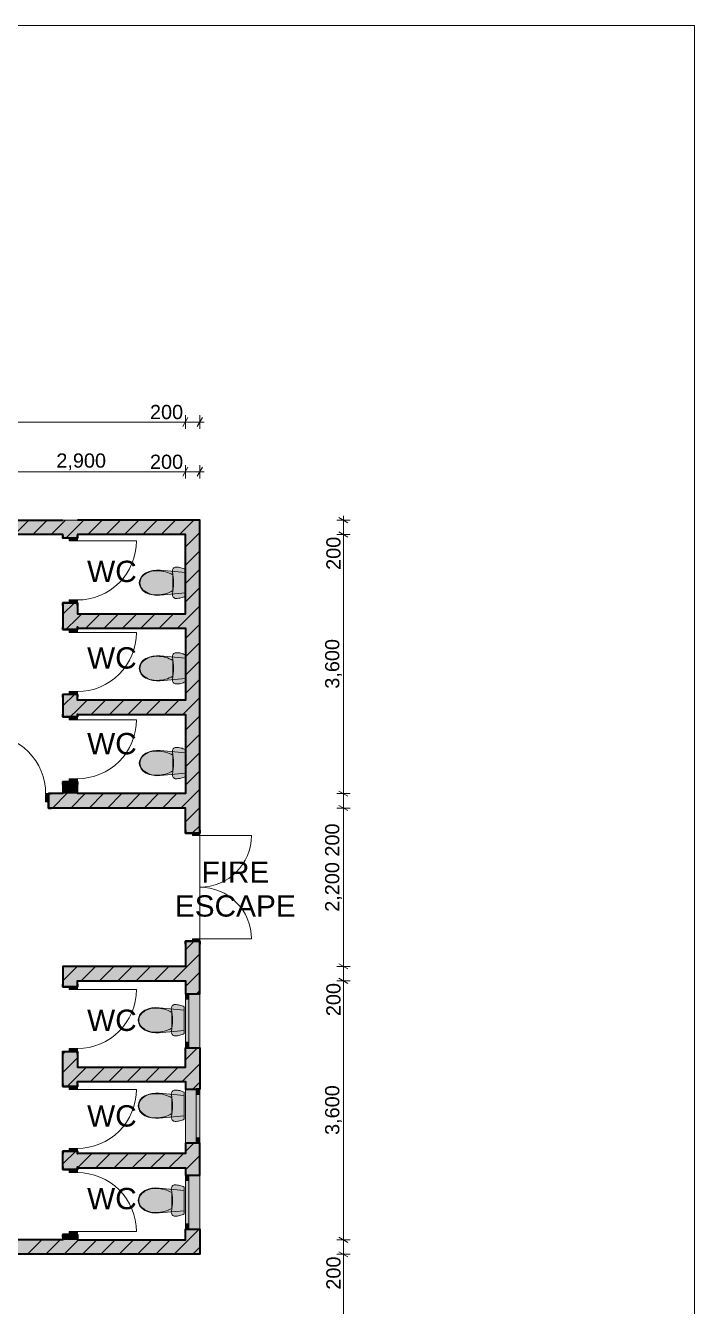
# Model space of a CAD drawing. Header units: millimetres. Extents: x 0.5 to 15.9, y 0.5 to 11.1.
# Drawn here: x 12.29 to 15.95, y 4.1 to 11.1 of the extents above; entities that cross this region are included whole.
import ezdxf

# ---------------------------------------------------------------- set-up
doc = ezdxf.new("R2010")
doc.units = ezdxf.units.MM
doc.layers.add('PDF_Geometry', color=7, linetype='Continuous', true_color=0x029e21)
doc.layers.add('PDF_Solid Fills', color=7, linetype='Continuous', true_color=0xffffff)
doc.layers.add('PDF_Text', color=7, linetype='Continuous')
doc.styles.add('PDF Arial-BoldMT', font='arial.ttf')
doc.styles.add('PDF ArialMT', font='arial.ttf')

msp = doc.modelspace()

# ---------------------------------------------------------------- hatches: boundary and pattern name
at = {"layer": 'PDF_Solid Fills', "transparency": 33554559}
for points in [[(12.4956, 8.3967), (12.5744, 8.3967), (12.5744, 8.2984), (12.5291, 8.2984), (12.4956, 8.2984)], [(13.1649, 8.3967), (13.2437, 8.3967), (13.2437, 6.684), (13.2043, 6.684), (13.1649, 6.684)], [(13.1649, 8.1275), (13.1649, 7.9804), (13.159, 7.9776), (13.1529, 7.9752), (13.1467, 7.9731), (13.1404, 7.9714), (13.1339, 7.9701), (13.1274, 7.9691), (13.1209, 7.9685), (13.1143, 7.9683), (13.1098, 7.9688), (13.1055, 7.9703), (13.1016, 7.9727), (13.0984, 7.9759), (13.0958, 7.9798), (13.0943, 7.9841), (13.0937, 7.9886), (13.0941, 7.9931), (13.0967, 8.0082), (13.0987, 8.0234), (13.0998, 8.0387), (13.1002, 8.054), (13.0998, 8.0693), (13.0987, 8.0845), (13.0967, 8.0997), (13.0941, 8.1148), (13.0937, 8.1193), (13.0943, 8.1239), (13.0958, 8.1282), (13.0984, 8.132), (13.1016, 8.1352), (13.1055, 8.1376), (13.1098, 8.1391), (13.1143, 8.1396), (13.1209, 8.1394), (13.1274, 8.1388), (13.1339, 8.1379), (13.1404, 8.1365), (13.1467, 8.1348), (13.1529, 8.1327), (13.159, 8.1303)], [(12.9864, 8.1207), (13.0066, 8.1228), (13.027, 8.1222), (13.1649, 8.1095), (13.1649, 7.9985), (13.027, 7.9857), (13.0066, 7.9851), (12.9864, 7.9873), (12.9668, 7.9922), (12.9484, 7.9996), (12.9337, 8.0097), (12.9225, 8.0227), (12.9154, 8.0378), (12.913, 8.054), (12.9154, 8.0701), (12.9225, 8.0852), (12.9337, 8.0982), (12.9484, 8.1083), (12.9668, 8.1158)], [(12.4956, 7.7976), (12.4956, 7.9441), (12.5291, 7.9441), (12.5744, 7.9441), (12.5744, 7.7976), (12.5291, 7.7976)], [(12.9864, 7.6527), (13.0066, 7.6549), (13.027, 7.6543), (13.1649, 7.6415), (13.1649, 7.5305), (13.027, 7.5178), (13.0066, 7.5172), (12.9864, 7.5193), (12.9668, 7.5242), (12.9484, 7.5317), (12.9337, 7.5418), (12.9225, 7.5548), (12.9154, 7.5699), (12.913, 7.586), (12.9154, 7.6022), (12.9225, 7.6173), (12.9337, 7.6303), (12.9484, 7.6403), (12.9668, 7.6478)], [(13.1649, 7.6596), (13.1649, 7.5125), (13.159, 7.5097), (13.1529, 7.5073), (13.1467, 7.5052), (13.1404, 7.5035), (13.1339, 7.5021), (13.1274, 7.5012), (13.1209, 7.5006), (13.1143, 7.5004), (13.1098, 7.5009), (13.1055, 7.5024), (13.1016, 7.5048), (13.0984, 7.508), (13.0958, 7.5118), (13.0943, 7.5161), (13.0937, 7.5207), (13.0941, 7.5252), (13.0967, 7.5403), (13.0987, 7.5555), (13.0998, 7.5707), (13.1002, 7.586), (13.0998, 7.6013), (13.0987, 7.6166), (13.0967, 7.6318), (13.0941, 7.6468), (13.0937, 7.6514), (13.0943, 7.6559), (13.0958, 7.6602), (13.0984, 7.664), (13.1016, 7.6673), (13.1055, 7.6697), (13.1098, 7.6711), (13.1143, 7.6716), (13.1209, 7.6714), (13.1274, 7.6709), (13.1339, 7.6699), (13.1404, 7.6686), (13.1467, 7.6669), (13.1529, 7.6648), (13.159, 7.6624)], [(12.4956, 7.3204), (12.4956, 7.4433), (12.5291, 7.4433), (12.5744, 7.4433), (12.5744, 7.3204), (12.5291, 7.3204)], [(13.1649, 7.1412), (13.1649, 6.9941), (13.159, 6.9913), (13.1529, 6.9889), (13.1467, 6.9868), (13.1404, 6.9851), (13.1339, 6.9837), (13.1274, 6.9828), (13.1209, 6.9822), (13.1143, 6.982), (13.1098, 6.9825), (13.1055, 6.984), (13.1016, 6.9864), (13.0984, 6.9896), (13.0958, 6.9935), (13.0943, 6.9977), (13.0937, 7.0023), (13.0941, 7.0068), (13.0967, 7.0219), (13.0987, 7.0371), (13.0998, 7.0523), (13.1002, 7.0676), (13.0998, 7.0829), (13.0987, 7.0982), (13.0967, 7.1134), (13.0941, 7.1285), (13.0937, 7.133), (13.0943, 7.1375), (13.0958, 7.1418), (13.0984, 7.1457), (13.1016, 7.1489), (13.1055, 7.1513), (13.1098, 7.1528), (13.1143, 7.1533), (13.1209, 7.1531), (13.1274, 7.1525), (13.1339, 7.1515), (13.1404, 7.1502), (13.1467, 7.1485), (13.1529, 7.1464), (13.159, 7.144)], [(12.9864, 7.1344), (13.0066, 7.1365), (13.027, 7.1359), (13.1649, 7.1231), (13.1649, 7.0122), (13.027, 6.9994), (13.0066, 6.9988), (12.9864, 7.0009), (12.9668, 7.0058), (12.9484, 7.0133), (12.9337, 7.0234), (12.9225, 7.0364), (12.9154, 7.0515), (12.913, 7.0676), (12.9154, 7.0838), (12.9225, 7.0989), (12.9337, 7.1119), (12.9484, 7.122), (12.9668, 7.1295)], [(12.4956, 6.9006), (12.4956, 6.966), (12.5291, 6.966), (12.5744, 6.966), (12.5744, 6.9006)], [(12.4168, 6.8553), (12.4168, 6.9006), (13.1649, 6.9006), (13.1649, 6.8218), (12.4168, 6.8218)], [(13.1649, 5.8061), (13.1649, 6.0935), (13.2043, 6.0935), (13.2437, 6.0935), (13.2437, 5.8061), (13.1846, 5.8061)], [(12.4956, 5.9557), (12.5744, 5.877), (12.5744, 5.8447), (12.5291, 5.8447), (12.4956, 5.8447)], [(13.1592, 5.7349), (13.1592, 5.5879), (13.1533, 5.5851), (13.1472, 5.5826), (13.141, 5.5805), (13.1346, 5.5788), (13.1282, 5.5775), (13.1217, 5.5765), (13.1152, 5.576), (13.1086, 5.5758), (13.1041, 5.5763), (13.0998, 5.5778), (13.0959, 5.5802), (13.0926, 5.5834), (13.0901, 5.5872), (13.0886, 5.5915), (13.088, 5.596), (13.0884, 5.6006), (13.091, 5.6157), (13.093, 5.6308), (13.0941, 5.6461), (13.0945, 5.6614), (13.0941, 5.6767), (13.093, 5.692), (13.091, 5.7071), (13.0884, 5.7222), (13.088, 5.7268), (13.0886, 5.7313), (13.0901, 5.7356), (13.0926, 5.7394), (13.0959, 5.7426), (13.0998, 5.745), (13.1041, 5.7465), (13.1086, 5.747), (13.1152, 5.7468), (13.1217, 5.7462), (13.1282, 5.7453), (13.1346, 5.744), (13.141, 5.7422), (13.1472, 5.7402), (13.1533, 5.7377)], [(13.1649, 5.5108), (13.1649, 5.8061), (13.1846, 5.8061), (13.2437, 5.8061), (13.2437, 5.5108), (13.1846, 5.5108)], [(12.9807, 5.7281), (13.0009, 5.7303), (13.0213, 5.7296), (13.1592, 5.7169), (13.1592, 5.6059), (13.0213, 5.5931), (13.0009, 5.5925), (12.9807, 5.5947), (12.9611, 5.5996), (12.9426, 5.6071), (12.928, 5.6171), (12.9167, 5.6301), (12.9097, 5.6452), (12.9073, 5.6614), (12.9097, 5.6775), (12.9167, 5.6926), (12.928, 5.7057), (12.9426, 5.7157), (12.9611, 5.7232)], [(12.4956, 5.2988), (12.4956, 5.4904), (12.5291, 5.4904), (12.5744, 5.4904), (12.5744, 5.2988), (12.5291, 5.2988)], [(13.1649, 5.2842), (13.1649, 5.5108), (13.1846, 5.5108), (13.2437, 5.5108), (13.2437, 5.2842), (13.224, 5.2842)], [(12.9807, 5.2601), (13.0009, 5.2623), (13.0213, 5.2617), (13.1592, 5.249), (13.1592, 5.1379), (13.0213, 5.1252), (13.0009, 5.1246), (12.9807, 5.1268), (12.9611, 5.1316), (12.9426, 5.1391), (12.928, 5.1492), (12.9167, 5.1622), (12.9097, 5.1773), (12.9073, 5.1934), (12.9097, 5.2096), (12.9167, 5.2247), (12.928, 5.2377), (12.9426, 5.2478), (12.9611, 5.2553)], [(13.1592, 5.267), (13.1592, 5.1199), (13.1533, 5.1171), (13.1472, 5.1147), (13.141, 5.1126), (13.1346, 5.1109), (13.1282, 5.1095), (13.1217, 5.1086), (13.1152, 5.108), (13.1086, 5.1078), (13.1041, 5.1083), (13.0998, 5.1098), (13.0959, 5.1122), (13.0926, 5.1154), (13.0901, 5.1192), (13.0886, 5.1235), (13.088, 5.1281), (13.0884, 5.1326), (13.091, 5.1477), (13.093, 5.1629), (13.0941, 5.1781), (13.0945, 5.1934), (13.0941, 5.2088), (13.093, 5.224), (13.091, 5.2392), (13.0884, 5.2543), (13.088, 5.2588), (13.0886, 5.2634), (13.0901, 5.2677), (13.0926, 5.2715), (13.0959, 5.2747), (13.0998, 5.2771), (13.1041, 5.2786), (13.1086, 5.2791), (13.1152, 5.2789), (13.1217, 5.2783), (13.1282, 5.2773), (13.1346, 5.276), (13.141, 5.2743), (13.1472, 5.2722), (13.1533, 5.2698)], [(13.2437, 4.989), (13.224, 4.989), (13.1649, 4.989), (13.1649, 5.2842), (13.224, 5.2842), (13.2437, 5.2842)], [(13.224, 4.989), (13.2437, 4.989), (13.2437, 4.8133), (13.1846, 4.8133), (13.1649, 4.8133), (13.1649, 4.989)], [(12.4956, 4.8438), (12.4956, 4.9445), (12.5291, 4.9445), (12.5744, 4.9445), (12.5744, 4.8438), (12.5291, 4.8438)], [(13.1649, 4.8133), (13.1846, 4.8133), (13.2437, 4.8133), (13.2437, 4.518), (13.1846, 4.518), (13.1649, 4.518)], [(12.9807, 4.7418), (13.0009, 4.7439), (13.0213, 4.7433), (13.1592, 4.7306), (13.1592, 4.6195), (13.0213, 4.6068), (13.0009, 4.6062), (12.9807, 4.6084), (12.9611, 4.6132), (12.9426, 4.6207), (12.928, 4.6308), (12.9167, 4.6438), (12.9097, 4.6589), (12.9073, 4.6751), (12.9097, 4.6912), (12.9167, 4.7063), (12.928, 4.7193), (12.9426, 4.7294), (12.9611, 4.7369)], [(13.1592, 4.7486), (13.1592, 4.6015), (13.1533, 4.5987), (13.1472, 4.5963), (13.141, 4.5942), (13.1346, 4.5925), (13.1282, 4.5912), (13.1217, 4.5902), (13.1152, 4.5896), (13.1086, 4.5894), (13.1041, 4.5899), (13.0998, 4.5914), (13.0959, 4.5938), (13.0926, 4.597), (13.0901, 4.6008), (13.0886, 4.6051), (13.088, 4.6097), (13.0884, 4.6142), (13.091, 4.6293), (13.093, 4.6445), (13.0941, 4.6597), (13.0945, 4.6751), (13.0941, 4.6904), (13.093, 4.7056), (13.091, 4.7208), (13.0884, 4.7359), (13.088, 4.7405), (13.0886, 4.745), (13.0901, 4.7493), (13.0926, 4.7531), (13.0959, 4.7563), (13.0998, 4.7587), (13.1041, 4.7602), (13.1086, 4.7607), (13.1152, 4.7605), (13.1217, 4.7599), (13.1282, 4.759), (13.1346, 4.7576), (13.141, 4.7559), (13.1472, 4.7538), (13.1533, 4.7514)], [(12.4956, 4.4596), (12.4956, 4.4895), (12.5291, 4.4895), (12.5744, 4.4895), (12.5744, 4.4596)], [(13.1649, 4.4596), (13.1649, 4.518), (13.1846, 4.518), (13.2437, 4.518), (13.2437, 4.3809)], [(13.1649, 4.4596), (13.2437, 4.3809), (10.7467, 4.3809), (10.7467, 4.4006), (10.7467, 4.4596)]]:
    msp.add_hatch(color=256, dxfattribs=at).paths.add_polyline_path(points)

# ---------------------------------------------------------------- linework, layer by layer
at = {"layer": 'PDF_Geometry', "color": 7, "lineweight": 13}
msp.add_lwpolyline([(0.5937, 11.1016), (15.948, 11.1016), (15.948, 0.5898), (0.5937, 0.5898)], close=True, dxfattribs=at)
for points in [[(13.1649, 8.8963), (13.1649, 8.9701)], [(13.2437, 8.8963), (13.2437, 8.9701)], [(3.6133, 8.9332), (3.6373, 8.9332), (3.7161, 8.9332), (13.1649, 8.9332), (13.2437, 8.9332), (13.2677, 8.9332)], [(13.1791, 8.9578), (13.1507, 8.9086)], [(13.2295, 8.9086), (13.2579, 8.9578)], [(13.1649, 8.6241), (13.1649, 8.6979)], [(13.2437, 8.6241), (13.2437, 8.6979)], [(3.6133, 8.661), (3.6373, 8.661), (3.7161, 8.661), (5.1334, 8.661), (5.2121, 8.661), (6.157, 8.661), (6.2358, 8.661), (7.4169, 8.661), (7.4956, 8.661), (8.6767, 8.661), (8.7555, 8.661), (11.9445, 8.661), (12.0232, 8.661), (13.1649, 8.661), (13.2437, 8.661), (13.2677, 8.661)], [(13.1791, 8.6856), (13.1507, 8.6364)], [(13.2295, 8.6364), (13.2579, 8.6856)], [(14.054, 8.3825), (14.0048, 8.4109)], [(14.0294, 2.8608), (14.0294, 2.8848), (14.0294, 2.9636), (14.0294, 4.3809), (14.0294, 4.4596), (14.0294, 5.877), (14.0294, 5.9557), (14.0294, 6.8218), (14.0294, 6.9006), (14.0294, 8.3179), (14.0294, 8.3967), (14.0294, 8.4207)], [(14.0663, 8.3967), (13.9925, 8.3967)], [(14.0663, 8.3179), (13.9925, 8.3179)], [(14.0048, 8.3321), (14.054, 8.3037)], [(14.0663, 6.9006), (13.9925, 6.9006)], [(14.0048, 6.9148), (14.054, 6.8864)], [(14.0663, 6.8218), (13.9925, 6.8218)], [(14.0048, 6.836), (14.054, 6.8077)], [(14.0663, 5.9557), (13.9925, 5.9557)], [(14.0048, 5.9699), (14.054, 5.9415)], [(14.0048, 5.8912), (14.054, 5.8628)], [(14.0663, 5.877), (13.9925, 5.877)], [(14.0663, 4.4596), (13.9925, 4.4596)], [(14.0048, 4.4738), (14.054, 4.4454)], [(14.0663, 4.3809), (13.9925, 4.3809)], [(14.0048, 4.3951), (14.054, 4.3667)]]:
    msp.add_lwpolyline(points, dxfattribs=at)
at = {"layer": 'PDF_Geometry', "color": 123, "lineweight": 18, "true_color": 0x71cebe}
msp.add_lwpolyline([(3.6373, 8.3967), (13.2437, 8.3967), (13.2437, 4.3809), (8.7555, 4.3809), (8.7555, 2.8848), (7.4169, 2.8848), (7.4169, 4.3809), (3.6373, 4.3809)], close=True, dxfattribs=at)
at = {"layer": 'PDF_Geometry', "color": 7, "lineweight": 35}
for points in [[(12.0624, 6.8218), (11.6842, 6.8218), (11.6842, 6.8514), (11.9421, 6.8514), (11.9421, 6.871), (11.6842, 6.871), (11.6842, 6.9006), (11.9445, 6.9006), (11.9445, 8.3179), (11.3184, 8.3179), (11.3184, 8.3376), (11.3184, 8.3967), (11.9445, 8.3967), (12.0232, 8.3967), (12.4956, 8.3967)], [(13.2437, 6.684), (13.2043, 6.684), (13.2437, 6.684), (13.2437, 6.701), (13.2437, 6.684), (13.2437, 8.3967), (13.1649, 8.3967), (12.5744, 8.3967)], [(12.5744, 7.9441), (12.5291, 7.9441), (12.5744, 7.9441), (12.5744, 7.9295), (12.5744, 7.9441), (12.5744, 7.8848), (13.1649, 7.8848), (13.1649, 8.3179), (12.5744, 8.3179), (12.5744, 8.2984), (12.5291, 8.2984), (12.4956, 8.2984), (12.4956, 8.3179), (12.0232, 8.3179), (12.0232, 6.9006), (12.0624, 6.9006), (12.0624, 6.8553), (12.0624, 6.8218), (12.0479, 6.8218), (12.0624, 6.8218), (12.0624, 6.8553), (12.0624, 6.9006), (12.0479, 6.9006), (12.0624, 6.9006)], [(12.5744, 8.2984), (12.5744, 8.313), (12.5744, 8.2984), (12.5291, 8.2984), (12.4956, 8.2984), (12.4956, 8.313), (12.4956, 8.2984)], [(12.4956, 7.9441), (12.4956, 7.9295), (12.4956, 7.9441), (12.5291, 7.9441), (12.4956, 7.9441), (12.4956, 7.7976)], [(12.5744, 7.7976), (12.5744, 7.8061), (13.1649, 7.8061), (13.1649, 7.4124), (12.5744, 7.4124), (12.5744, 7.4433), (12.5291, 7.4433), (12.4956, 7.4433), (12.4956, 7.4287), (12.4956, 7.4433)], [(12.5744, 7.4433), (12.5744, 7.4287), (12.5744, 7.4433), (12.5291, 7.4433), (12.4956, 7.4433), (12.4956, 7.3204), (12.4956, 7.3349), (12.4956, 7.3204), (12.5291, 7.3204), (12.5744, 7.3204), (12.5744, 7.3349), (12.5744, 7.3204), (12.5291, 7.3204), (12.4956, 7.3204)], [(12.5744, 7.3204), (12.5744, 7.3336), (13.1649, 7.3336), (13.1649, 6.9006), (12.5744, 6.9006), (12.5744, 6.966), (12.5291, 6.966), (12.4956, 6.966), (12.4956, 6.9515), (12.4956, 6.966), (12.4956, 6.9006), (12.4168, 6.9006), (12.4168, 6.8553), (12.4168, 6.8218), (12.4168, 6.8553), (12.4168, 6.9006), (12.4313, 6.9006), (12.4168, 6.9006)], [(12.5744, 6.966), (12.5744, 6.9515), (12.5744, 6.966), (12.5291, 6.966), (12.4956, 6.966)], [(13.1649, 6.684), (13.2043, 6.684), (13.1649, 6.684), (13.1649, 6.701), (13.1649, 6.684), (13.1649, 6.8218), (12.4168, 6.8218), (12.4313, 6.8218), (12.4168, 6.8218)], [(13.1649, 6.0935), (13.1649, 5.9557), (12.4956, 5.9557), (12.4956, 5.8447), (12.4956, 5.8593), (12.4956, 5.8447)], [(12.5744, 5.8447), (12.5291, 5.8447), (12.4956, 5.8447), (12.5291, 5.8447), (12.5744, 5.8447), (12.5744, 5.8593), (12.5744, 5.8447), (12.5744, 5.877), (13.1649, 5.877), (13.1649, 5.8061), (13.1846, 5.8061), (13.2437, 5.8061), (13.2437, 6.0935), (13.2043, 6.0935), (13.1649, 6.0935), (13.1649, 6.0766), (13.1649, 6.0935), (13.2043, 6.0935), (13.2437, 6.0935), (13.2437, 6.0766), (13.2437, 6.0935)], [(12.4956, 4.4895), (12.5291, 4.4895), (12.4956, 4.4895), (12.4956, 4.4749), (12.4956, 4.4895), (12.4956, 4.4596), (12.0232, 4.4596), (12.0232, 5.9557), (10.5571, 5.9557), (10.5717, 5.9557), (10.5571, 5.9557)], [(13.1649, 5.8061), (13.1846, 5.8061)], [(12.4956, 5.4904), (12.4956, 5.4758), (12.4956, 5.4904), (12.5291, 5.4904), (12.5744, 5.4904), (12.5744, 5.4045), (13.1649, 5.4045), (13.1649, 5.5108), (13.1846, 5.5108), (13.2437, 5.5108), (13.2437, 5.2842), (13.224, 5.2842)], [(12.4956, 5.2988), (12.5291, 5.2988), (12.4956, 5.2988), (12.4956, 5.3134), (12.4956, 5.2988), (12.4956, 5.4904), (12.5291, 5.4904), (12.5744, 5.4904), (12.5744, 5.4758), (12.5744, 5.4904)], [(13.1649, 5.5108), (13.1846, 5.5108)], [(12.5744, 5.2988), (12.5291, 5.2988), (12.5744, 5.2988), (12.5744, 5.3134), (12.5744, 5.2988), (12.5744, 5.3258), (13.1649, 5.3258), (13.1649, 5.2842), (13.224, 5.2842), (13.2437, 5.2842)], [(12.5744, 4.8438), (12.5291, 4.8438), (12.4956, 4.8438), (12.5291, 4.8438), (12.5744, 4.8438), (12.5744, 4.8584), (12.5744, 4.8438), (12.5744, 4.8533), (13.1649, 4.8533), (13.1649, 4.8133), (13.1846, 4.8133), (13.2437, 4.8133), (13.2437, 4.989), (13.224, 4.989), (13.1649, 4.989), (13.1649, 4.9321), (12.5744, 4.9321), (12.5744, 4.9445), (12.5291, 4.9445), (12.4956, 4.9445), (12.4956, 4.9299), (12.4956, 4.9445)], [(13.2437, 4.989), (13.224, 4.989)], [(12.4956, 4.8438), (12.4956, 4.8584), (12.4956, 4.8438), (12.4956, 4.9445), (12.5291, 4.9445), (12.5744, 4.9445), (12.5744, 4.9299), (12.5744, 4.9445)], [(13.1649, 4.8133), (13.1846, 4.8133)], [(12.5744, 4.4895), (12.5291, 4.4895), (12.5744, 4.4895), (12.5744, 4.4749), (12.5744, 4.4895), (12.5744, 4.4596), (13.1649, 4.4596), (13.1649, 4.518), (13.1846, 4.518), (13.2437, 4.518), (13.2437, 4.3809), (10.7467, 4.3809), (10.7467, 4.4006)], [(13.1649, 4.518), (13.1846, 4.518)]]:
    msp.add_lwpolyline(points, dxfattribs=at)
at = {"layer": 'PDF_Geometry', "color": 21, "lineweight": 9, "true_color": 0xff9955}
for points in [[(12.2304, 8.3179), (12.3092, 8.3967)], [(12.3306, 8.3179), (12.4094, 8.3967)], [(12.4309, 8.3179), (12.4956, 8.3827), (12.5096, 8.3967)], [(12.5116, 8.2984), (12.5744, 8.3612), (12.6098, 8.3967)], [(12.6313, 8.3179), (12.71, 8.3967)], [(12.7315, 8.3179), (12.8103, 8.3967)], [(12.8317, 8.3179), (12.9105, 8.3967)], [(12.932, 8.3179), (13.0107, 8.3967)], [(13.0322, 8.3179), (13.1109, 8.3967)], [(13.1324, 8.3179), (13.1649, 8.3504), (13.2111, 8.3967)], [(13.2437, 8.329), (13.1649, 8.2502)], [(13.2437, 8.2287), (13.1649, 8.15)], [(13.2437, 8.1285), (13.1649, 8.0498)], [(13.2437, 8.0283), (13.1649, 7.9496)], [(12.5582, 7.9441), (12.4956, 7.8816)], [(13.2437, 7.9281), (13.1649, 7.8493), (13.1217, 7.8061)], [(12.5991, 7.8848), (12.5744, 7.8601), (12.5119, 7.7976)], [(12.6206, 7.8061), (12.6993, 7.8848)], [(12.7208, 7.8061), (12.7996, 7.8848)], [(12.821, 7.8061), (12.8998, 7.8848)], [(12.9213, 7.8061), (13, 7.8848)], [(13.0215, 7.8061), (13.1002, 7.8848)], [(13.2437, 7.8279), (13.1649, 7.7491)], [(13.2437, 7.7276), (13.1649, 7.6489)], [(13.2437, 7.6274), (13.1649, 7.5487)], [(13.2437, 7.5272), (13.1649, 7.4485)], [(12.5585, 7.4433), (12.4956, 7.3805)], [(13.2437, 7.427), (13.1649, 7.3482), (13.1504, 7.3336)], [(12.6278, 7.4124), (12.5744, 7.359), (12.5358, 7.3204)], [(12.6493, 7.3336), (12.728, 7.4124)], [(12.7495, 7.3336), (12.8282, 7.4124)], [(12.8497, 7.3336), (12.9284, 7.4124)], [(12.9499, 7.3336), (13.0287, 7.4124)], [(13.0501, 7.3336), (13.1289, 7.4124)], [(13.2437, 7.3268), (13.1649, 7.248)], [(13.2437, 7.2265), (13.1649, 7.1478)], [(13.2437, 7.1263), (13.1649, 7.0476)], [(13.2437, 7.0261), (13.1649, 6.9473)], [(12.5744, 6.9581), (12.5169, 6.9006), (12.4381, 6.8218)], [(12.6171, 6.9006), (12.5383, 6.8218)], [(12.7173, 6.9006), (12.6385, 6.8218)], [(12.8175, 6.9006), (12.7388, 6.8218)], [(12.9177, 6.9006), (12.839, 6.8218)], [(13.018, 6.9006), (12.9392, 6.8218)], [(13.1182, 6.9006), (13.0394, 6.8218)], [(13.2437, 6.9259), (13.1649, 6.8472), (13.1397, 6.8218)], [(13.2437, 6.8257), (13.1649, 6.7469)], [(13.2437, 6.7254), (13.2023, 6.684)], [(13.2131, 6.0935), (13.1649, 6.0454)], [(12.5742, 5.9557), (12.5349, 5.9164), (12.4956, 5.8772)], [(12.6744, 5.9557), (12.5956, 5.877)], [(12.7746, 5.9557), (12.6959, 5.877)], [(12.8748, 5.9557), (12.7961, 5.877)], [(12.975, 5.9557), (12.8963, 5.877)], [(13.0753, 5.9557), (12.9965, 5.877)], [(13.2437, 6.0239), (13.1649, 5.9451), (13.0967, 5.877)], [(13.2437, 5.9237), (13.1649, 5.8449)], [(12.5744, 5.8557), (12.5634, 5.8447)], [(13.2437, 5.8234), (13.2263, 5.8061)], [(12.5097, 5.4904), (12.4956, 5.4763)], [(13.2317, 5.5108), (13.1649, 5.444)], [(12.5744, 5.4548), (12.4956, 5.3761)], [(12.5185, 5.2988), (12.5744, 5.3546), (12.6243, 5.4045)], [(12.6458, 5.3258), (12.7245, 5.4045)], [(12.746, 5.3258), (12.8247, 5.4045)], [(12.8462, 5.3258), (12.925, 5.4045)], [(12.9464, 5.3258), (13.0252, 5.4045)], [(13.0467, 5.3258), (13.1254, 5.4045)], [(13.2437, 5.4226), (13.1649, 5.3438), (13.1469, 5.3258)], [(13.2437, 5.3223), (13.2056, 5.2842)], [(13.211, 4.989), (13.1649, 4.9429)], [(12.5651, 4.9445), (12.4956, 4.875)], [(12.653, 4.9321), (12.5744, 4.8535), (12.5647, 4.8438)], [(12.6745, 4.8533), (12.7532, 4.9321)], [(12.7747, 4.8533), (12.8534, 4.9321)], [(12.8749, 4.8533), (12.9536, 4.9321)], [(12.9751, 4.8533), (13.0538, 4.9321)], [(13.0753, 4.8533), (13.1541, 4.9321)], [(13.2437, 4.9215), (13.1649, 4.8427)], [(13.2437, 4.8212), (13.2357, 4.8133)], [(12.5111, 4.4895), (12.4956, 4.4741)], [(13.2411, 4.518), (13.1738, 4.4507), (13.104, 4.3809)], [(12.3809, 4.4596), (12.3022, 4.3809)], [(12.4812, 4.4596), (12.4024, 4.3809)], [(12.5814, 4.4596), (12.5026, 4.3809)], [(12.6816, 4.4596), (12.6029, 4.3809)], [(12.7819, 4.4596), (12.7031, 4.3809)], [(12.8821, 4.4596), (12.8033, 4.3809)], [(12.9823, 4.4596), (12.9035, 4.3809)], [(13.0825, 4.4596), (13.0037, 4.3809)], [(13.2437, 4.4204), (13.2239, 4.4006)], [(13.2239, 4.4006), (13.2042, 4.3809)]]:
    msp.add_lwpolyline(points, dxfattribs=at)
at = {"layer": 'PDF_Geometry', "color": 30, "lineweight": 20, "true_color": 0xff6600}
for points in [[(12.5744, 8.2984), (12.5744, 8.2827), (12.5291, 8.2827), (12.5291, 8.2984)], [(12.5291, 7.9441), (12.5291, 7.9599), (12.5744, 7.9599), (12.5744, 7.9441)], [(12.5744, 7.7976), (12.5744, 7.7819), (12.5291, 7.7819), (12.5291, 7.7976)], [(12.5291, 7.4433), (12.5291, 7.459), (12.5744, 7.459), (12.5744, 7.4433)], [(12.5744, 7.3204), (12.5744, 7.3046), (12.5291, 7.3046), (12.5291, 7.3204)], [(12.5291, 6.966), (12.5291, 6.9818), (12.5744, 6.9818), (12.5744, 6.966)], [(12.4168, 6.8553), (12.401, 6.8553), (12.401, 6.9006), (12.4168, 6.9006)], [(13.2437, 6.684), (13.2437, 6.6714), (13.2043, 6.6714), (13.2043, 6.684)], [(13.2043, 6.0935), (13.2043, 6.1061), (13.2437, 6.1061), (13.2437, 6.0935)], [(12.5744, 5.8447), (12.5744, 5.829), (12.5291, 5.829), (12.5291, 5.8447)], [(12.5291, 5.4904), (12.5291, 5.5061), (12.5744, 5.5061), (12.5744, 5.4904)], [(12.5744, 5.2988), (12.5744, 5.2831), (12.5291, 5.2831), (12.5291, 5.2988)], [(12.5291, 4.9445), (12.5291, 4.9602), (12.5744, 4.9602), (12.5744, 4.9445)], [(12.5291, 4.8438), (12.5291, 4.8281), (12.5744, 4.8281), (12.5744, 4.8438)], [(12.5744, 4.4895), (12.5744, 4.5053), (12.5291, 4.5053), (12.5291, 4.4895)]]:
    msp.add_lwpolyline(points, close=True, dxfattribs=at)
at = {"layer": 'PDF_Geometry', "color": 30, "lineweight": 18, "true_color": 0xff6600}
for points in [[(12.5744, 8.2827), (12.8972, 8.2827, -0.414224), (12.5744, 7.9599)], [(12.5744, 7.7819), (12.8972, 7.7819, -0.414241), (12.5744, 7.459)], [(12.5744, 7.3046), (12.8972, 7.3046, -0.414237), (12.5744, 6.9818)], [(12.0782, 6.9006), (12.0782, 7.2234, -0.414238), (12.401, 6.9006)], [(13.2437, 6.6714), (13.5263, 6.6714, -0.414171), (13.2437, 6.3888, -0.414224), (13.5263, 6.1061), (13.2437, 6.1061)], [(12.5744, 5.829), (12.8972, 5.829, -0.414191), (12.5744, 5.5061)], [(12.5744, 5.2831), (12.8972, 5.2831, -0.414238), (12.5744, 4.9602)], [(12.5744, 4.5053), (12.8972, 4.5053, 0.414237), (12.5744, 4.8281)]]:
    msp.add_lwpolyline(points, format="xyb", dxfattribs=at)
at = {"layer": 'PDF_Geometry', "color": 6, "lineweight": 20}
for points in [[(13.1649, 8.1275), (13.159, 8.1303), (13.1529, 8.1327), (13.1467, 8.1348), (13.1404, 8.1365), (13.1339, 8.1379), (13.1274, 8.1388), (13.1209, 8.1394), (13.1143, 8.1396), (13.1098, 8.1391), (13.1055, 8.1376), (13.1016, 8.1352), (13.0984, 8.132), (13.0958, 8.1282), (13.0943, 8.1239), (13.0937, 8.1193), (13.0941, 8.1148), (13.0967, 8.0997), (13.0987, 8.0845), (13.0998, 8.0693), (13.1002, 8.054), (13.0998, 8.0387), (13.0987, 8.0234), (13.0967, 8.0082), (13.0941, 7.9931), (13.0937, 7.9886), (13.0943, 7.9841), (13.0958, 7.9798), (13.0984, 7.9759), (13.1016, 7.9727), (13.1055, 7.9703), (13.1098, 7.9688), (13.1143, 7.9683), (13.1209, 7.9685), (13.1274, 7.9691), (13.1339, 7.9701), (13.1404, 7.9714), (13.1467, 7.9731), (13.1529, 7.9752), (13.159, 7.9776), (13.1649, 7.9804)], [(12.9864, 8.1207), (12.9668, 8.1158), (12.9484, 8.1083), (12.9337, 8.0982), (12.9225, 8.0852), (12.9154, 8.0701), (12.913, 8.054), (12.9154, 8.0378), (12.9225, 8.0227), (12.9337, 8.0097), (12.9484, 7.9996), (12.9668, 7.9922), (12.9864, 7.9873), (13.0066, 7.9851), (13.027, 7.9857), (13.1649, 7.9985), (13.1649, 8.1095), (13.027, 8.1222), (13.0066, 8.1228)], [(12.9864, 7.6527), (12.9668, 7.6478), (12.9484, 7.6403), (12.9337, 7.6303), (12.9225, 7.6173), (12.9154, 7.6022), (12.913, 7.586), (12.9154, 7.5699), (12.9225, 7.5548), (12.9337, 7.5418), (12.9484, 7.5317), (12.9668, 7.5242), (12.9864, 7.5193), (13.0066, 7.5172), (13.027, 7.5178), (13.1649, 7.5305), (13.1649, 7.6415), (13.027, 7.6543), (13.0066, 7.6549)], [(13.1649, 7.6596), (13.159, 7.6624), (13.1529, 7.6648), (13.1467, 7.6669), (13.1404, 7.6686), (13.1339, 7.6699), (13.1274, 7.6709), (13.1209, 7.6714), (13.1143, 7.6716), (13.1098, 7.6711), (13.1055, 7.6697), (13.1016, 7.6673), (13.0984, 7.664), (13.0958, 7.6602), (13.0943, 7.6559), (13.0937, 7.6514), (13.0941, 7.6468), (13.0967, 7.6318), (13.0987, 7.6166), (13.0998, 7.6013), (13.1002, 7.586), (13.0998, 7.5707), (13.0987, 7.5555), (13.0967, 7.5403), (13.0941, 7.5252), (13.0937, 7.5207), (13.0943, 7.5161), (13.0958, 7.5118), (13.0984, 7.508), (13.1016, 7.5048), (13.1055, 7.5024), (13.1098, 7.5009), (13.1143, 7.5004), (13.1209, 7.5006), (13.1274, 7.5012), (13.1339, 7.5021), (13.1404, 7.5035), (13.1467, 7.5052), (13.1529, 7.5073), (13.159, 7.5097), (13.1649, 7.5125)], [(13.1649, 7.1412), (13.159, 7.144), (13.1529, 7.1464), (13.1467, 7.1485), (13.1404, 7.1502), (13.1339, 7.1515), (13.1274, 7.1525), (13.1209, 7.1531), (13.1143, 7.1533), (13.1098, 7.1528), (13.1055, 7.1513), (13.1016, 7.1489), (13.0984, 7.1457), (13.0958, 7.1418), (13.0943, 7.1375), (13.0937, 7.133), (13.0941, 7.1285), (13.0967, 7.1134), (13.0987, 7.0982), (13.0998, 7.0829), (13.1002, 7.0676), (13.0998, 7.0523), (13.0987, 7.0371), (13.0967, 7.0219), (13.0941, 7.0068), (13.0937, 7.0023), (13.0943, 6.9977), (13.0958, 6.9935), (13.0984, 6.9896), (13.1016, 6.9864), (13.1055, 6.984), (13.1098, 6.9825), (13.1143, 6.982), (13.1209, 6.9822), (13.1274, 6.9828), (13.1339, 6.9837), (13.1404, 6.9851), (13.1467, 6.9868), (13.1529, 6.9889), (13.159, 6.9913), (13.1649, 6.9941)], [(12.9864, 7.1344), (12.9668, 7.1295), (12.9484, 7.122), (12.9337, 7.1119), (12.9225, 7.0989), (12.9154, 7.0838), (12.913, 7.0676), (12.9154, 7.0515), (12.9225, 7.0364), (12.9337, 7.0234), (12.9484, 7.0133), (12.9668, 7.0058), (12.9864, 7.0009), (13.0066, 6.9988), (13.027, 6.9994), (13.1649, 7.0122), (13.1649, 7.1231), (13.027, 7.1359), (13.0066, 7.1365)], [(13.1592, 5.7349), (13.1533, 5.7377), (13.1472, 5.7402), (13.141, 5.7422), (13.1346, 5.744), (13.1282, 5.7453), (13.1217, 5.7462), (13.1152, 5.7468), (13.1086, 5.747), (13.1041, 5.7465), (13.0998, 5.745), (13.0959, 5.7426), (13.0926, 5.7394), (13.0901, 5.7356), (13.0886, 5.7313), (13.088, 5.7268), (13.0884, 5.7222), (13.091, 5.7071), (13.093, 5.692), (13.0941, 5.6767), (13.0945, 5.6614), (13.0941, 5.6461), (13.093, 5.6308), (13.091, 5.6157), (13.0884, 5.6006), (13.088, 5.596), (13.0886, 5.5915), (13.0901, 5.5872), (13.0926, 5.5834), (13.0959, 5.5802), (13.0998, 5.5778), (13.1041, 5.5763), (13.1086, 5.5758), (13.1152, 5.576), (13.1217, 5.5765), (13.1282, 5.5775), (13.1346, 5.5788), (13.141, 5.5805), (13.1472, 5.5826), (13.1533, 5.5851), (13.1592, 5.5879)], [(12.9807, 5.7281), (12.9611, 5.7232), (12.9426, 5.7157), (12.928, 5.7057), (12.9167, 5.6926), (12.9097, 5.6775), (12.9073, 5.6614), (12.9097, 5.6452), (12.9167, 5.6301), (12.928, 5.6171), (12.9426, 5.6071), (12.9611, 5.5996), (12.9807, 5.5947), (13.0009, 5.5925), (13.0213, 5.5931), (13.1592, 5.6059), (13.1592, 5.7169), (13.0213, 5.7296), (13.0009, 5.7303)], [(12.9807, 5.2601), (12.9611, 5.2553), (12.9426, 5.2478), (12.928, 5.2377), (12.9167, 5.2247), (12.9097, 5.2096), (12.9073, 5.1934), (12.9097, 5.1773), (12.9167, 5.1622), (12.928, 5.1492), (12.9426, 5.1391), (12.9611, 5.1316), (12.9807, 5.1268), (13.0009, 5.1246), (13.0213, 5.1252), (13.1592, 5.1379), (13.1592, 5.249), (13.0213, 5.2617), (13.0009, 5.2623)], [(13.1592, 5.267), (13.1533, 5.2698), (13.1472, 5.2722), (13.141, 5.2743), (13.1346, 5.276), (13.1282, 5.2773), (13.1217, 5.2783), (13.1152, 5.2789), (13.1086, 5.2791), (13.1041, 5.2786), (13.0998, 5.2771), (13.0959, 5.2747), (13.0926, 5.2715), (13.0901, 5.2677), (13.0886, 5.2634), (13.088, 5.2588), (13.0884, 5.2543), (13.091, 5.2392), (13.093, 5.224), (13.0941, 5.2088), (13.0945, 5.1934), (13.0941, 5.1781), (13.093, 5.1629), (13.091, 5.1477), (13.0884, 5.1326), (13.088, 5.1281), (13.0886, 5.1235), (13.0901, 5.1192), (13.0926, 5.1154), (13.0959, 5.1122), (13.0998, 5.1098), (13.1041, 5.1083), (13.1086, 5.1078), (13.1152, 5.108), (13.1217, 5.1086), (13.1282, 5.1095), (13.1346, 5.1109), (13.141, 5.1126), (13.1472, 5.1147), (13.1533, 5.1171), (13.1592, 5.1199)], [(12.9807, 4.7418), (12.9611, 4.7369), (12.9426, 4.7294), (12.928, 4.7193), (12.9167, 4.7063), (12.9097, 4.6912), (12.9073, 4.6751), (12.9097, 4.6589), (12.9167, 4.6438), (12.928, 4.6308), (12.9426, 4.6207), (12.9611, 4.6132), (12.9807, 4.6084), (13.0009, 4.6062), (13.0213, 4.6068), (13.1592, 4.6195), (13.1592, 4.7306), (13.0213, 4.7433), (13.0009, 4.7439)], [(13.1592, 4.7486), (13.1533, 4.7514), (13.1472, 4.7538), (13.141, 4.7559), (13.1346, 4.7576), (13.1282, 4.759), (13.1217, 4.7599), (13.1152, 4.7605), (13.1086, 4.7607), (13.1041, 4.7602), (13.0998, 4.7587), (13.0959, 4.7563), (13.0926, 4.7531), (13.0901, 4.7493), (13.0886, 4.745), (13.088, 4.7405), (13.0884, 4.7359), (13.091, 4.7208), (13.093, 4.7056), (13.0941, 4.6904), (13.0945, 4.6751), (13.0941, 4.6597), (13.093, 4.6445), (13.091, 4.6293), (13.0884, 4.6142), (13.088, 4.6097), (13.0886, 4.6051), (13.0901, 4.6008), (13.0926, 4.597), (13.0959, 4.5938), (13.0998, 4.5914), (13.1041, 4.5899), (13.1086, 4.5894), (13.1152, 4.5896), (13.1217, 4.5902), (13.1282, 4.5912), (13.1346, 4.5925), (13.141, 4.5942), (13.1472, 4.5963), (13.1533, 4.5987), (13.1592, 4.6015)]]:
    msp.add_lwpolyline(points, close=True, dxfattribs=at)
for points in [[(13.0026, 7.988, 0.013629), (13.0082, 7.9882, 0.005947), (13.0122, 7.9881, 0.133169), (13.0968, 8.0111), (13.0968, 8.054), (13.0968, 8.0969, 0.133169), (13.0122, 8.1198, 0.005946), (13.0082, 8.1198, 0.013634), (13.0026, 8.1199, 0.214646), (12.9269, 8.0859, 0.158156), (12.9164, 8.054, 0.158153), (12.9269, 8.0221, 0.214644)], [(13.0026, 7.5201, 0.01571), (13.0082, 7.5202, 0.007422), (13.0122, 7.5201, 0.132941), (13.0968, 7.5431), (13.0968, 7.586), (13.0968, 7.6289, 0.133264), (13.0122, 7.6519, 0.007424), (13.0082, 7.6518, 0.01571), (13.0026, 7.652, 0.214729), (12.9269, 7.6179, 0.158266), (12.9164, 7.586, 0.158167), (12.9269, 7.5541, 0.21469)], [(13.0026, 7.0017, 0.010473), (13.0082, 7.0018, 0.007415), (13.0122, 7.0018, 0.132941), (13.0968, 7.0248), (13.0968, 7.0676), (13.0968, 7.1105, 0.133264), (13.0122, 7.1335, 0.007424), (13.0082, 7.1335, 0.010473), (13.0026, 7.1336, 0.214688), (12.9269, 7.0996, 0.158266), (12.9164, 7.0676, 0.158167), (12.9269, 7.0357, 0.21469)], [(12.9969, 5.5955, 0.015527), (13.0025, 5.5956, 0.007553), (13.0065, 5.5955, 0.133292), (13.0911, 5.6185), (13.0911, 5.6614), (13.0911, 5.7043, 0.133292), (13.0065, 5.7273, 0.000002), (13.0025, 5.7272, 0.015605), (12.9969, 5.7273, 0.214167), (12.9212, 5.6933, 0.157152), (12.9106, 5.6614, 0.157426), (12.9212, 5.6295, 0.214489)], [(12.9969, 5.1275, 0.015527), (13.0025, 5.1276, 0.000002), (13.0065, 5.1276, 0.133292), (13.0911, 5.1506), (13.0911, 5.1934), (13.0911, 5.2364, 0.133292), (13.0065, 5.2593, 0.007553), (13.0025, 5.2592, 0.015522), (12.9969, 5.2594, 0.214485), (12.9212, 5.2254, 0.157145), (12.9106, 5.1934, 0.157149), (12.9212, 5.1615, 0.214163)], [(12.9969, 4.6091, 0.015606), (13.0025, 4.6092, 0.000002), (13.0065, 4.6092, 0.133292), (13.0911, 4.6322), (13.0911, 4.6751), (13.0911, 4.718, 0.133287), (13.0065, 4.7409, 0.007441), (13.0025, 4.7408, 0.015606), (12.9969, 4.741, 0.214489), (12.9212, 4.707, 0.157153), (12.9106, 4.6751, 0.157152), (12.9212, 4.6431, 0.214168)]]:
    msp.add_lwpolyline(points, format="xyb", close=True, dxfattribs=at)
for points in [[(12.9269, 8.0859), (12.9269, 8.0859)], [(13.0082, 8.1197), (13.0082, 8.1197)], [(12.9163, 8.054), (12.9163, 8.054)], [(12.9269, 8.022), (12.9269, 8.022)], [(13.0082, 7.9882), (13.0082, 7.9882)], [(13.0968, 8.0111), (13.0968, 8.0111)], [(13.0082, 7.6518), (13.0082, 7.6518)], [(12.9163, 7.586), (12.9163, 7.586)], [(12.9269, 7.6179), (12.9269, 7.6179)], [(12.9269, 7.5541), (12.9269, 7.5541)], [(13.0082, 7.5203), (13.0082, 7.5203)], [(13.0968, 7.5431), (13.0968, 7.5431)], [(12.9269, 7.0996), (12.9269, 7.0996)], [(13.0082, 7.1334), (13.0082, 7.1334)], [(12.9163, 7.0676), (12.9163, 7.0676)], [(12.9269, 7.0357), (12.9269, 7.0357)], [(13.0968, 7.0248), (13.0968, 7.0248)], [(13.0082, 7.0019), (13.0082, 7.0019)], [(12.9212, 5.6933), (12.9212, 5.6933)], [(13.0025, 5.7271), (13.0025, 5.7271)], [(12.9106, 5.6614), (12.9106, 5.6614)], [(12.9212, 5.6295), (12.9212, 5.6295)], [(13.0911, 5.6185), (13.0911, 5.6185)], [(13.0025, 5.5956), (13.0025, 5.5956)], [(13.0025, 5.2592), (13.0025, 5.2592)], [(12.9106, 5.1934), (12.9106, 5.1934)], [(12.9212, 5.2254), (12.9212, 5.2254)], [(12.9212, 5.1615), (12.9212, 5.1615)], [(13.0025, 5.1277), (13.0025, 5.1277)], [(13.0911, 5.1506), (13.0911, 5.1506)], [(12.9212, 4.707), (12.9212, 4.707)], [(13.0025, 4.7408), (13.0025, 4.7408)], [(12.9106, 4.6751), (12.9106, 4.6751)], [(12.9212, 4.6431), (12.9212, 4.6431)], [(13.0911, 4.6322), (13.0911, 4.6322)], [(13.0025, 4.6093), (13.0025, 4.6093)]]:
    msp.add_lwpolyline(points, dxfattribs=at)
at = {"layer": 'PDF_Geometry', "color": 7, "lineweight": 35}
msp.add_lwpolyline([(12.4956, 7.7976), (12.5291, 7.7976), (12.5744, 7.7976), (12.5744, 7.8122), (12.5744, 7.7976), (12.5291, 7.7976), (12.4956, 7.7976), (12.4956, 7.8122)], close=True, dxfattribs=at)
at = {"layer": 'PDF_Geometry', "color": 30, "lineweight": 18, "true_color": 0xff6600}
for points in [[(13.1649, 5.8061), (13.1649, 5.5108)], [(13.1649, 5.7766), (13.1649, 5.5404)], [(13.1846, 5.5404), (13.1846, 5.7766)], [(13.2437, 5.8061), (13.2437, 5.5108)], [(13.1649, 5.2842), (13.1649, 4.989)], [(13.224, 5.2547), (13.224, 5.0185)], [(13.2437, 5.2842), (13.2437, 4.989)], [(13.2437, 5.0185), (13.2437, 5.2547)], [(13.1649, 4.518), (13.1649, 4.8133)], [(13.1649, 4.7838), (13.1649, 4.5476)], [(13.1846, 4.5476), (13.1846, 4.7838)], [(13.2437, 4.518), (13.2437, 4.8133)]]:
    msp.add_lwpolyline(points, dxfattribs=at)
at = {"layer": 'PDF_Geometry', "color": 30, "lineweight": 20, "true_color": 0xff6600}
for points in [[(13.1649, 5.8061), (13.1649, 5.7766), (13.1846, 5.7766), (13.1846, 5.8061)], [(13.1846, 5.5108), (13.1846, 5.5404), (13.1649, 5.5404), (13.1649, 5.5108)], [(13.224, 5.2842), (13.224, 5.2547), (13.2437, 5.2547), (13.2437, 5.2842)], [(13.2437, 4.989), (13.2437, 5.0185), (13.224, 5.0185), (13.224, 4.989)], [(13.1649, 4.8133), (13.1649, 4.7838), (13.1846, 4.7838), (13.1846, 4.8133)], [(13.1846, 4.518), (13.1846, 4.5476), (13.1649, 4.5476), (13.1649, 4.518)]]:
    msp.add_lwpolyline(points, dxfattribs=at)
at = {"layer": 'PDF_Solid Fills', "lineweight": 0, "transparency": 33554559}
for points in [[(12.0232, 8.3967), (12.4956, 8.3967), (12.0232, 8.3179), (12.4956, 8.3179)], [(12.5744, 8.3967), (13.1649, 8.3967), (12.5744, 8.3179), (13.1649, 8.3179)], [(12.5744, 8.2984), (12.5744, 8.2827), (12.5291, 8.2984), (12.5291, 8.2827)], [(12.5291, 7.9441), (12.5291, 7.9599), (12.5744, 7.9441), (12.5744, 7.9599)], [(12.5744, 7.8061), (12.5744, 7.8848), (13.1649, 7.8061), (13.1649, 7.8848)], [(12.5744, 7.7976), (12.5744, 7.7819), (12.5291, 7.7976), (12.5291, 7.7819)], [(12.5291, 7.4433), (12.5291, 7.459), (12.5744, 7.4433), (12.5744, 7.459)], [(12.5744, 7.3336), (12.5744, 7.4124), (13.1649, 7.3336), (13.1649, 7.4124)], [(12.5744, 7.3204), (12.5744, 7.3046), (12.5291, 7.3204), (12.5291, 7.3046)], [(12.5291, 6.966), (12.5291, 6.9818), (12.5744, 6.966), (12.5744, 6.9818)], [(12.4168, 6.8553), (12.401, 6.8553), (12.4168, 6.9006), (12.401, 6.9006)], [(13.2437, 6.684), (13.2437, 6.6714), (13.2043, 6.684), (13.2043, 6.6714)], [(13.2043, 6.0935), (13.2043, 6.1061), (13.2437, 6.0935), (13.2437, 6.1061)], [(12.5744, 5.877), (12.4956, 5.9557), (13.1649, 5.877), (13.1649, 5.9557)], [(12.5744, 5.8447), (12.5744, 5.829), (12.5291, 5.8447), (12.5291, 5.829)], [(13.1649, 5.8061), (13.1846, 5.8061), (13.1649, 5.7766), (13.1846, 5.7766)], [(13.1649, 5.7766), (13.1846, 5.7766), (13.1649, 5.5404), (13.1846, 5.5404)], [(13.1846, 5.5108), (13.1649, 5.5108), (13.1846, 5.5404), (13.1649, 5.5404)], [(12.5291, 5.4904), (12.5291, 5.5061), (12.5744, 5.4904), (12.5744, 5.5061)], [(12.5744, 5.3258), (12.5744, 5.4045), (13.1649, 5.3258), (13.1649, 5.4045)], [(12.5744, 5.2988), (12.5744, 5.2831), (12.5291, 5.2988), (12.5291, 5.2831)], [(13.224, 5.2842), (13.2437, 5.2842), (13.224, 5.2547), (13.2437, 5.2547)], [(13.224, 5.2547), (13.2437, 5.2547), (13.224, 5.0185), (13.2437, 5.0185)], [(13.2437, 4.989), (13.224, 4.989), (13.2437, 5.0185), (13.224, 5.0185)], [(12.5291, 4.9445), (12.5291, 4.9602), (12.5744, 4.9445), (12.5744, 4.9602)], [(12.5744, 4.8533), (12.5744, 4.9321), (13.1649, 4.8533), (13.1649, 4.9321)], [(12.5291, 4.8438), (12.5744, 4.8438), (12.5291, 4.8281), (12.5744, 4.8281)], [(13.1649, 4.8133), (13.1846, 4.8133), (13.1649, 4.7838), (13.1846, 4.7838)], [(13.1846, 4.5475), (13.1649, 4.5475), (13.1846, 4.7838), (13.1649, 4.7838)], [(12.5744, 4.4895), (12.5291, 4.4895), (12.5744, 4.5053), (12.5291, 4.5053)], [(13.1846, 4.518), (13.1649, 4.518), (13.1846, 4.5475), (13.1649, 4.5475)]]:
    msp.add_solid(points, dxfattribs=at)

# ---------------------------------------------------------------- texts
at = {"layer": 'PDF_Text', "attachment_point": 4}
for s, insert, char_height, style in [('200', (12.9714, 8.9875), 0.07775, 'PDF ArialMT'), ('2,900', (12.4594, 8.7153), 0.07775, 'PDF ArialMT'), ('200', (12.9714, 8.7153), 0.07775, 'PDF ArialMT'), ('FIRE', (13.2531, 6.4711), 0.11663, 'PDF Arial-BoldMT'), ('ESCAPE', (13.1073, 6.2855), 0.11663, 'PDF Arial-BoldMT')]:
    msp.add_mtext(s, dxfattribs=dict(at, insert=insert, char_height=char_height, style=style))
at = {"layer": 'PDF_Text', "char_height": 0.07775, "attachment_point": 4, "rotation": 90, "style": 'PDF ArialMT'}
for s, insert in [('200', (13.975, 8.1245)), ('3,600', (13.975, 7.4746)), ('2,200 200', (13.975, 6.2542)), ('200', (13.975, 5.6835)), ('3,600', (13.975, 5.0337)), ('200', (13.975, 4.1874))]:
    msp.add_mtext(s, dxfattribs=dict(at, insert=insert))
at = {"layer": 'PDF_Text', "color": 173, "true_color": 0x5555ff, "char_height": 0.11663, "attachment_point": 4, "style": 'PDF Arial-BoldMT'}
for insert in [(12.6276, 8.1154), (12.6276, 7.6421), (12.6276, 7.1732), (12.6276, 5.6601), (12.6276, 5.137), (12.6276, 4.6849)]:
    msp.add_mtext('WC', dxfattribs=dict(at, insert=insert))

doc.saveas('drawing.dxf')
